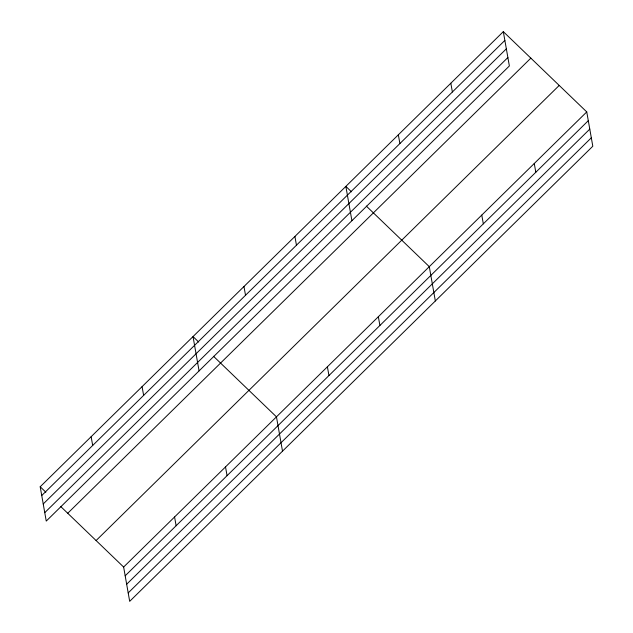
<?xml version="1.0" encoding="UTF-8"?>
<svg xmlns="http://www.w3.org/2000/svg" width="633" height="633" viewBox="0 0 633 633"><rect width="100%" height="100%" fill="white"/><g stroke="black" fill="none" stroke-linecap="round" stroke-linejoin="round"><path stroke-width="0.95" d="M503.314 31.65L509.367 65.959L46.249 521.078L40.195 486.769L503.314 31.65L586.751 111.922L592.805 146.231L129.686 601.35L123.633 567.041L60.673 506.471M41.738 495.528L504.865 40.409M43.226 503.963L506.345 48.836M44.761 512.651L507.88 57.524M67.731 513.26L530.85 58.141M96.097 540.55L559.216 85.431M123.633 567.041L586.751 111.922M125.176 575.801L588.294 120.681M126.663 584.235L589.782 129.108M128.198 592.915L591.317 137.796M351.505 191.823L345.855 186.395L351.908 220.695M366.333 206.089L429.293 266.667L435.338 300.968M198.675 342.018L193.025 336.582L199.078 370.891M213.503 356.276L276.463 416.854L282.508 451.163M40.195 486.769L45.845 492.205M534.268 163.504L535.811 172.263M481.776 215.085L483.327 223.845M450.831 83.232L452.373 91.991M398.347 134.813L399.89 143.572M378.352 316.729L379.895 325.489M327.403 366.792L328.946 375.551M294.915 236.457L296.458 245.216M243.974 286.52L245.517 295.279M225.522 466.917L227.065 475.676M174.573 516.979L176.124 525.738M142.085 386.644L143.628 395.403M91.144 436.707L92.687 445.466"/></g></svg>
